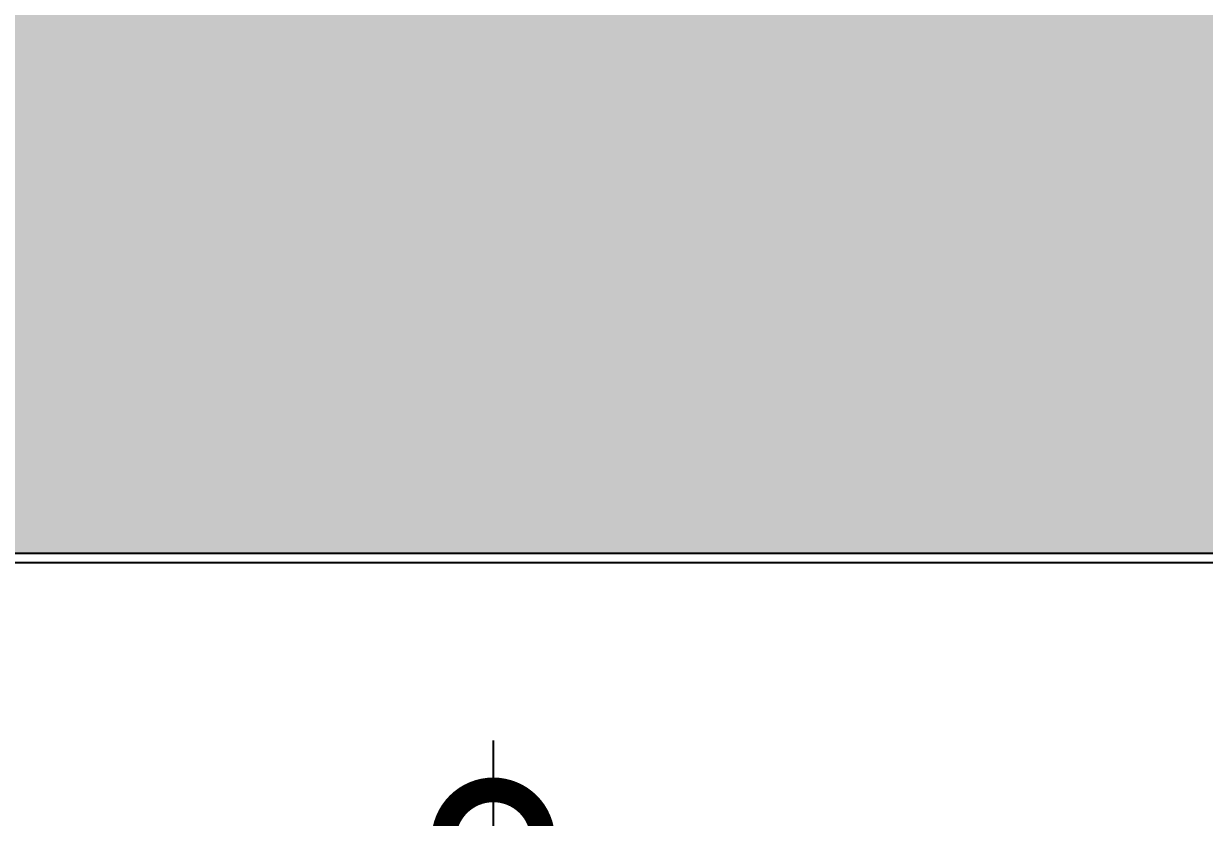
# Model space of a CAD drawing. Header units: metres. Extents: x -23 to 570, y -54 to 184.
# Drawn here: x 6.245 to 6.843, y 2.321 to 2.723 of the extents above; entities that cross this region are included whole.
import ezdxf

# ---------------------------------------------------------------- set-up
doc = ezdxf.new("R2010")
doc.units = ezdxf.units.M
doc.header["$PDMODE"] = 35
doc.linetypes.add('DASHEDX2', pattern=[1.5, 1, -0.5])
for name, color, linetype in [('1', 232, 'DASHEDX2'), ('ARQ-DIM', 2, 'Continuous'), ('PUC$0$ARQ-ALV ACAB', 4, 'Continuous'), ('PUC$0$ARQ-ALV OSSO', 5, 'Continuous')]:
    doc.layers.add(name, color=color, linetype=linetype)
doc.layers.add('PUC$0$ARQ-FORRO', color=9, linetype='Continuous', lineweight=5)
doc.styles.add('Adesa', font='ARIALN.TTF')
doc.dimstyles.new('ADESA 1-0050', dxfattribs={"dimtxt": 0.1, "dimasz": 0.1, "dimexe": 0.05, "dimexo": 0.05, "dimgap": 0.03, "dimtad": 1, "dimdec": 1, "dimlfac": 100, "dimzin": 12, "dimtxsty": 'Adesa', "dimblk": 'DOTSMALL', "dimcen": 1, "dimdle": 0.05, "dimclrd": 1, "dimclre": 1, "dimclrt": 256, "dimazin": 3, "dimtm": 1e-09, "dimtfac": 1, "dimtdec": 1, "dimtmove": 1, "dimatfit": 0, "dimldrblk": 'DOTSMALL', "dimfxl": 0.8, "dimtvp": 2, "dimtolj": 1, "dimtzin": 0, "dimarcsym": 0})

# ---------------------------------------------------------------- blocks, each defined once
blk = doc.blocks.new('_DotSmall')
at = {"color": 0, "linetype": 'ByBlock', "const_width": 0.5}
blk.add_lwpolyline([(-0.0625, 0, 1), (0.0625, 0, 1)], format="xyb", close=True, dxfattribs=at)
blk = doc.blocks.new('*D44')
at = {"layer": 'ARQ-DIM', "color": 1, "lineweight": -2, "transparency": 16777216}
for p, q in [((6.4832, 2.36005), (6.4832, 2.03999)), ((6.54475, 2.31005), (6.4332, 2.31005)), ((6.28, 2.08999), (6.5332, 2.08999))]:
    blk.add_line(p, q, dxfattribs=at)
at = {"layer": 'Defpoints', "color": 0, "transparency": 16777216}
for p in [(6.59475, 2.31005, -0.00001), (6.23, 2.08999, 0), (6.4832, 2.08999)]:
    blk.add_point(p, dxfattribs=at)
at = {"layer": 'ARQ-DIM', "color": 1, "lineweight": -2, "transparency": 16777216, "xscale": 0.1, "yscale": 0.1, "zscale": 0.1}
for p, rotation in [((6.4832, 2.31005), 90), ((6.4832, 2.08999), 270)]:
    blk.add_blockref('_DotSmall', p, dxfattribs=dict(at, rotation=rotation))
at = {"layer": 'ARQ-DIM', "transparency": 16777216, "insert": (6.403, 2.20002), "char_height": 0.1, "attachment_point": 5, "rotation": 90, "style": 'Adesa'}
blk.add_mtext('\\A1;22', dxfattribs=at)
blk = doc.blocks.new('PUC$0$pl apto tipo 3 puc')
at = {"layer": 'PUC$0$ARQ-ALV ACAB', "elevation": 0}
blk.add_lwpolyline([(-5.54897, -2.45382), (-11.69725, -2.45384), (-11.69725, -2.05504), (-11.96725, -2.05504), (-11.96725, -1.90504), (-11.54725, -1.90504), (-11.54725, -2.30384), (-9.61403, -2.30384)], dxfattribs=at)
at = {"layer": 'PUC$0$ARQ-ALV OSSO', "elevation": 0.00001}
blk.add_lwpolyline([(-9.25725, -2.44882), (-5.38497, -2.44884)], dxfattribs=at)
blk = doc.blocks.new('PUC$0$forro area comum')
at = {"layer": 'PUC$0$ARQ-FORRO'}
h = blk.add_hatch(color=256, dxfattribs=at)
h.dxf.hatch_style = 1
h.paths.add_polyline_path([(11.6882, 2.455), (11.6882, 2.05623), (14.59822, 2.05466), (14.59819, 2.45503), (22.4606, 2.45504), (22.46059, 2.05623), (25.29503, 2.05603), (25.29503, 2.45523), (26.45624, 2.45465), (26.45628, 3.95486), (5.17003, 3.95986), (5.09633, 3.95842), (3.82456, 3.95999), (3.82504, 9.24002), (2.32019, 9.24035), (2.32011, 3.95498), (-1.06, 3.95498), (-1.05999, 4.3049), (-0.35499, 4.30496), (-0.355, 4.55908), (-0.20322, 4.56064), (-0.20322, 8.42555), (-4.86504, 8.42555), (-4.86504, 4.96486), (-4.65506, 4.96486), (-4.65501, 4.10493), (-3.94497, 4.10487), (-3.94502, 3.95486), (-11.18629, 3.95486), (-11.18629, 2.45499), (-10.02504, 2.45499), (-10.02504, 2.05575), (-7.12637, 2.05575), (-7.12637, 2.45496)])
at = {"layer": 'PUC$0$ARQ-FORRO', "elevation": 0}
blk.add_lwpolyline([(-7.12637, 2.45496), (11.6882, 2.455), (11.6882, 2.05623), (14.59822, 2.05466), (14.59819, 2.45503), (22.4606, 2.45504), (22.46059, 2.05623), (25.29503, 2.05603), (25.29503, 2.45523), (26.45624, 2.45465), (26.45628, 3.95486), (5.17003, 3.95986), (5.09633, 3.95842), (3.82456, 3.95999)], dxfattribs=at)
blk = doc.blocks.new('PUC')
at = {"rotation": 180}
blk.add_blockref('PUC$0$pl apto tipo 3 puc', (-0.00904, 0.00119, -0.00001), dxfattribs=at)
at = {"layer": 'PUC$0$ARQ-FORRO'}
blk.add_blockref('PUC$0$forro area comum', (0, 0), dxfattribs=at)
blk = doc.blocks.new('est-lo-07-6sb-r00')
at = {"layer": '1'}
blk.add_lwpolyline([(793.618939, 245.003526), (555.003309, 245.003526)], dxfattribs=at)

msp = doc.modelspace()

# ---------------------------------------------------------------- block references
msp.add_blockref('PUC', (0, 0))
at = {"linetype": 'Continuous', "xscale": 0.01, "yscale": 0.01, "zscale": 0.01}
msp.add_blockref('est-lo-07-6sb-r00', (0, 0), dxfattribs=at)

# ---------------------------------------------------------------- dimensions: what is measured, and where the dimension line sits
at = {"layer": 'ARQ-DIM'}
dim = msp.add_linear_dim(base=(6.4832, 2.08999, 0), p1=(6.59475, 2.31005, 0), p2=(6.23, 2.08999), angle=270, dimstyle='ADESA 1-0050', dxfattribs=at)
dim.commit()
dim.dimension.update_dxf_attribs({"geometry": '*D44', "text_midpoint": (6.403, 2.20002, 0)})

doc.saveas('drawing.dxf')
